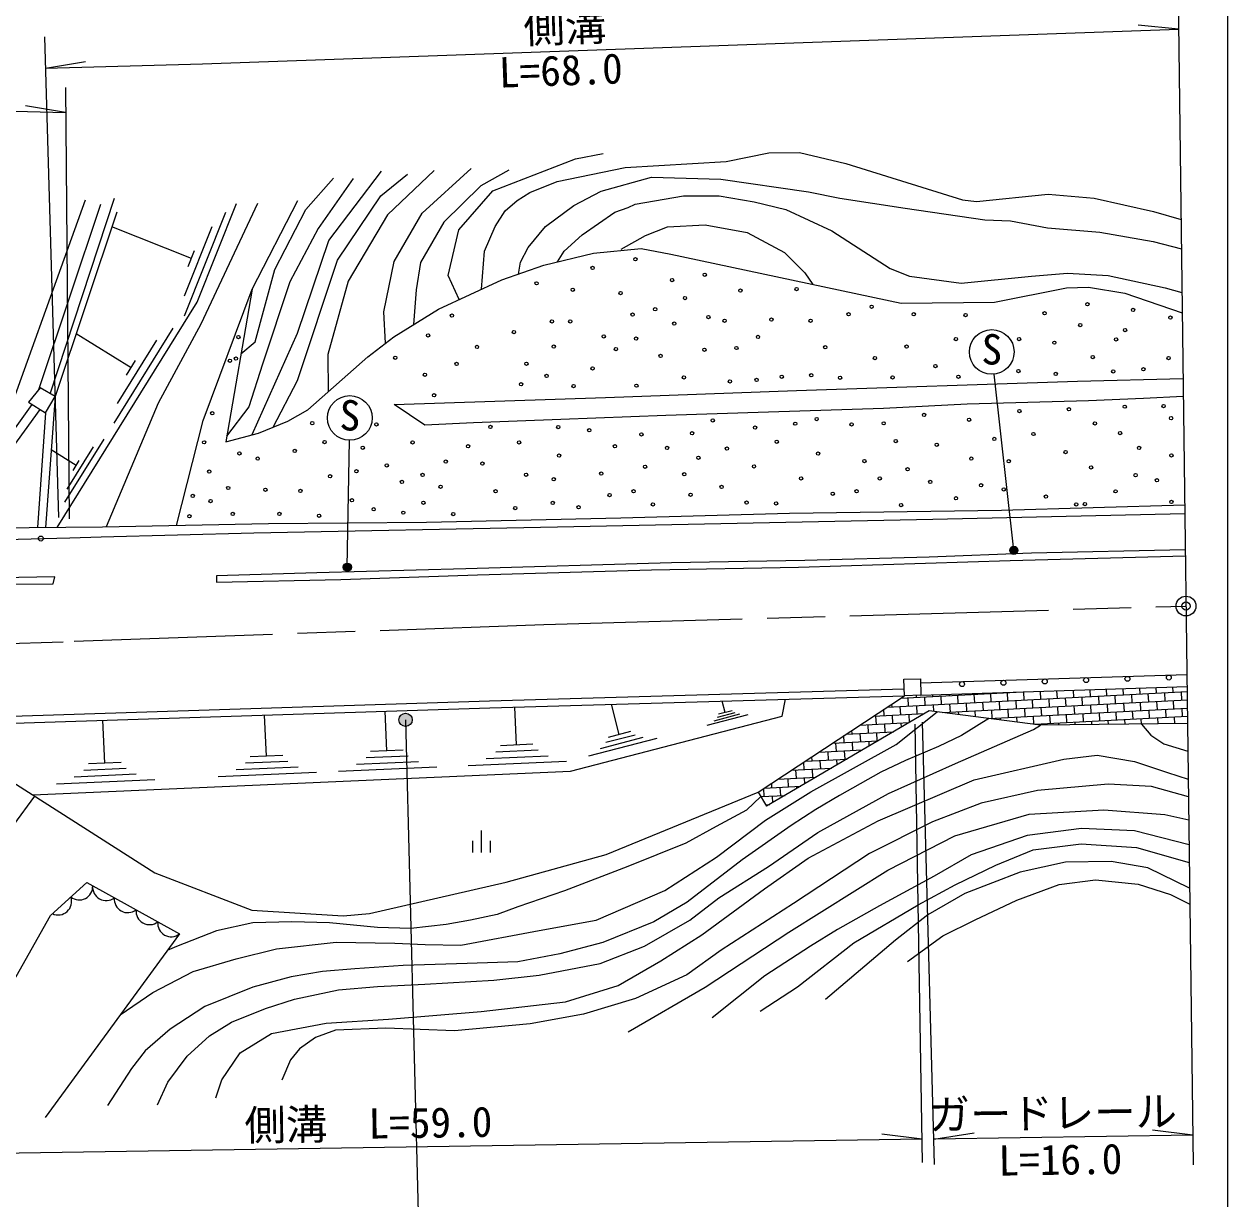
# Model space of a CAD drawing. Units: millimetres at full size, sheet at 1:1000; details may follow other scales. Extents: x 40000 to 680000, y 20000 to 380000.
# Drawn here: x 506272 to 579000, y 248389 to 319393 of the extents above; entities that cross this region are included whole.
import ezdxf
from ezdxf.enums import TextEntityAlignment as Align

# ---------------------------------------------------------------- set-up
doc = ezdxf.new("R2010")
doc.units = ezdxf.units.MM
doc.header["$LTSCALE"] = 1000
doc.header["$PDMODE"] = 32
doc.header["$PDSIZE"] = 500
doc.linetypes.add('CHAIN', pattern=[18.5, 12, -1.5, 3.5, -1.5])
for name, color, linetype, lineweight in [('M-BGD', 7, 'Continuous', 25), ('M-BGD-EXST', 7, 'Continuous', 25), ('M-BMK', 2, 'CHAIN', 13), ('M-BMK-OTRS', 5, 'Continuous', 25), ('M-BMK-SRVR', 3, 'Continuous', 25), ('M-STR-HTXT', 7, 'Continuous', 13), ('M-STR-STRC', 7, 'Continuous', 25), ('M-TTL-BAND', 7, 'Continuous', 25)]:
    doc.layers.add(name, color=color, linetype=linetype, lineweight=lineweight)
doc.layers.add('M-OTRS', color=6, linetype='Continuous')
doc.styles.add('ＭＳ ゴシック', font='')
doc.styles.get('ＭＳ ゴシック').set_extended_font_data('MS Gothic')

msp = doc.modelspace()

# ---------------------------------------------------------------- hatches: boundary and pattern name
at = {"layer": 'M-BGD-EXST'}
for points in [[(566285, 287710, -1), (565846, 287471, -1)], [(526019, 286689, -1), (525580, 286450, -1)]]:
    msp.add_hatch(color=256, dxfattribs=at).paths.add_polyline_path(points)
at = {"layer": 'M-STR-STRC'}
msp.add_hatch(color=256, dxfattribs=at).paths.add_polyline_path([(528985, 277129, -0.41421), (529107, 277681, -0.41421), (529660, 277558, -1)])

# ---------------------------------------------------------------- linework, layer by layer
at = {"layer": 'M-BGD'}
for p, q in [((507161, 297307), (510916, 308509)), ((507846, 297054), (511727, 308877)), ((515969, 301755), (518460, 308029)), ((516378, 305224), (511578, 307130)), ((515966, 302967), (517626, 307149)), ((516184, 304736), (516571, 305712)), ((512732, 298618), (509415, 300679)), ((511714, 295277), (515278, 301009)), ((511926, 296470), (514302, 300291)), ((512455, 298172), (513009, 299064)), ((506749, 296411), (486746, 268653)), ((487568, 268888), (507236, 296104)), ((507575, 295891), (507089, 288960)), ((508739, 290490), (511115, 294312)), ((508880, 291285), (510464, 293833)), ((509417, 292717), (507907, 293656)), ((509233, 292420), (509602, 293015)), ((560433, 279575), (576519, 280085)), ((560455, 278825), (576528, 279357)), ((574688, 278959), (574670, 279296)), ((575687, 279011), (575670, 279329)), ((550624, 272980), (559455, 278796)), ((558408, 278106), (576532, 279056)), ((559234, 278650), (566205, 279015)), ((559709, 278174), (559682, 278673)), ((560182, 278700), (560176, 278817)), ((560707, 278226), (560681, 278726)), ((561180, 278752), (561175, 278849)), ((561706, 278279), (561680, 278778)), ((561783, 277782), (576538, 278555)), ((562179, 278804), (562175, 278882)), ((562704, 278331), (562678, 278830)), ((563178, 278857), (563175, 278915)), ((563703, 278383), (563677, 278883)), ((564176, 278909), (564174, 278948)), ((564702, 278436), (564676, 278935)), ((565175, 278961), (565174, 278981)), ((565700, 278488), (565674, 278987)), ((566173, 279014), (566173, 279014)), ((566699, 278540), (566673, 279031)), ((567224, 278067), (567198, 278567)), ((567698, 278593), (567673, 279064)), ((568223, 278120), (568197, 278619)), ((568696, 278645), (568673, 279097)), ((569222, 278172), (569196, 278671)), ((569695, 278697), (569672, 279130)), ((570220, 278224), (570194, 278724)), ((570693, 278750), (570672, 279163)), ((571219, 278277), (571193, 278776)), ((571692, 278802), (571671, 279196)), ((572218, 278329), (572191, 278828)), ((572691, 278854), (572671, 279230)), ((573216, 278381), (573190, 278881)), ((573689, 278907), (573671, 279263)), ((574215, 278434), (574189, 278933)), ((575213, 278486), (575187, 278985)), ((576212, 278538), (576186, 279038)), ((528193, 275476), (528087, 277870)), ((536028, 275823), (535927, 278117)), ((542231, 276454), (541755, 278285)), ((549040, 277892), (548223, 277680)), ((548631, 277786), (548451, 278479)), ((558237, 277596), (558217, 277980)), ((558710, 278122), (558701, 278299)), ((559235, 277649), (559209, 278148)), ((560234, 277701), (560208, 278200)), ((561227, 277853), (561206, 278253)), ((562231, 277806), (562205, 278305)), ((562740, 277660), (562731, 277832)), ((563230, 277858), (563204, 278357)), ((563748, 277531), (563729, 277884)), ((564229, 277910), (564202, 278410)), ((564558, 277427), (576545, 278055)), ((564754, 277437), (564728, 277936)), ((565227, 277963), (565201, 278462)), ((565753, 277489), (565726, 277989)), ((566226, 278015), (566200, 278514)), ((566751, 277542), (566725, 278041)), ((567750, 277594), (567724, 278093)), ((568749, 277647), (568722, 278146)), ((569747, 277699), (569721, 278198)), ((570746, 277751), (570720, 278250)), ((571744, 277804), (571718, 278303)), ((572270, 277330), (572244, 277830)), ((572743, 277856), (572717, 278355)), ((573269, 277383), (573242, 277882)), ((573742, 277908), (573716, 278407)), ((574267, 277435), (574241, 277934)), ((574740, 277961), (574714, 278460)), ((575266, 277487), (575240, 277987)), ((575739, 278013), (575713, 278512)), ((576264, 277540), (576238, 278039)), ((511145, 274721), (511029, 277319)), ((520915, 275154), (520805, 277635)), ((549987, 277638), (547520, 276996)), ((549490, 277676), (547935, 277271)), ((549202, 277768), (548143, 277492)), ((556755, 277018), (559736, 277174)), ((557581, 277562), (560671, 277724)), ((557764, 277071), (557737, 277570)), ((558289, 276598), (558263, 277097)), ((558762, 277123), (558736, 277622)), ((559274, 276903), (559262, 277149)), ((559760, 277188), (559735, 277675)), ((565260, 277337), (565253, 277463)), ((566268, 277208), (566252, 277516)), ((567276, 277079), (567251, 277568)), ((567332, 277072), (576551, 277555)), ((567780, 277027), (567776, 277095)), ((568275, 277121), (568249, 277620)), ((568780, 277038), (568775, 277147)), ((569274, 277173), (569248, 277673)), ((569781, 277048), (569773, 277200)), ((570273, 277226), (570246, 277725)), ((570782, 277059), (570772, 277252)), ((571271, 277278), (571245, 277777)), ((571783, 277069), (571771, 277304)), ((572784, 277080), (572769, 277357)), ((573785, 277090), (573768, 277409)), ((574785, 277101), (574767, 277461)), ((575786, 277111), (575765, 277514)), ((543182, 276424), (541417, 275964)), ((542912, 276632), (541551, 276277)), ((555819, 275968), (555797, 276387)), ((555929, 276474), (558801, 276624)), ((556292, 276493), (556281, 276705)), ((556765, 277018), (556765, 277024)), ((556817, 276020), (556791, 276519)), ((557290, 276545), (557264, 277045)), ((557816, 276072), (557790, 276571)), ((558789, 276617), (558788, 276624)), ((537012, 275867), (535045, 275780)), ((544491, 276208), (540379, 275138)), ((543663, 276271), (541071, 275596)), ((555103, 275930), (557866, 276075)), ((555346, 275442), (555319, 275941)), ((556344, 275494), (556318, 275994)), ((557332, 275761), (557317, 276046)), ((521898, 275197), (519931, 275110)), ((529485, 275156), (526934, 275043)), ((529177, 275520), (527209, 275432)), ((537934, 275153), (534189, 274987)), ((537320, 275503), (534769, 275390)), ((553451, 274842), (555995, 274975)), ((553874, 274864), (553861, 275112)), ((554277, 275386), (556930, 275525)), ((554347, 275390), (554345, 275431)), ((554872, 274917), (554846, 275416)), ((555389, 274619), (555372, 274943)), ((555871, 274969), (555845, 275468)), ((556846, 275475), (556844, 275521)), ((512437, 274401), (509886, 274288)), ((512128, 274764), (510161, 274677)), ((522821, 274484), (519075, 274318)), ((522207, 274834), (519656, 274721)), ((531214, 274479), (525272, 274215)), ((530099, 274806), (526354, 274640)), ((539050, 274826), (533107, 274562)), ((552625, 274298), (555060, 274426)), ((552927, 273813), (552901, 274313)), ((553401, 274339), (553377, 274793)), ((553926, 273866), (553900, 274365)), ((554399, 274391), (554373, 274890)), ((554903, 274334), (554899, 274417)), ((514166, 273723), (508223, 273460)), ((513051, 274051), (509305, 273885)), ((523936, 274156), (517993, 273893)), ((551456, 273235), (551441, 273518)), ((551799, 273754), (554125, 273876)), ((551929, 273761), (551925, 273837)), ((552454, 273288), (552428, 273787)), ((553446, 273477), (553427, 273839)), ((550624, 272980), (551131, 272117)), ((550789, 272700), (552254, 272777)), ((550983, 272710), (550957, 273200)), ((550973, 273210), (553189, 273326)), ((551503, 272335), (551482, 272736)), ((551981, 272762), (551955, 273262)), ((552960, 273192), (552954, 273314)), ((551074, 272214), (551319, 272227)), ((533913, 269333), (533913, 270661)), ((533380, 269333), (533380, 270030)), ((534447, 269333), (534447, 270030))]:
    msp.add_line(p, q, dxfattribs=at)
for points in [[(532561, 302750), (531886, 304195), (532543, 306956), (534584, 309322), (539588, 311239), (541251, 311574)], [(533903, 303369), (534092, 305660), (534732, 307168), (535344, 308096), (536055, 308732), (536825, 309220), (538484, 309881), (542580, 310721), (548693, 311093), (551269, 311610), (553127, 311631), (555911, 310972), (562974, 308777), (563801, 308667), (568141, 309112), (570922, 308868), (574508, 308073), (576169, 307576)], [(528098, 300100), (527997, 302006), (528627, 305039), (530317, 307970), (533279, 310666)], [(535549, 310569), (533859, 309617), (531632, 307419), (530223, 304992), (529954, 303337), (529793, 301233)], [(526147, 310051), (524048, 307034), (522322, 303815), (520683, 298843), (519849, 296257), (518510, 294493)], [(519375, 299464), (520223, 300194), (521431, 304562), (523300, 308183), (524968, 310080)], [(520061, 294579), (522782, 300711), (524680, 306315), (527872, 310511)], [(521320, 295039), (522794, 297860), (525215, 305118), (527819, 309021), (529434, 310327)], [(531048, 310535), (528237, 307855), (525842, 303849), (524618, 299426), (524639, 297161)], [(536138, 304284), (536269, 304998), (536727, 305891), (537771, 307158), (539481, 308433), (541140, 309304), (544182, 310133), (548362, 310011), (553665, 309263), (555562, 308866), (559494, 308263), (564319, 307553), (565857, 307491), (568097, 307072), (571267, 306814), (574490, 306245), (576191, 305807)], [(469809, 289315), (472587, 290293), (483917, 291335), (492340, 292033), (502439, 292970), (504336, 293132), (509975, 308778)], [(508276, 288972), (516736, 302582), (519107, 308554)], [(520373, 308558), (516958, 301259), (514365, 296488), (511231, 289002)], [(515475, 289085), (517086, 295440), (520054, 303364), (522811, 308729)], [(538500, 305017), (538895, 305663), (539984, 306646), (541952, 308031), (542763, 308316), (543180, 308506), (546115, 309020), (548263, 309016), (550388, 308652), (552289, 308186), (555074, 306903), (558598, 304623), (559757, 304157), (562888, 303735), (567128, 304160), (569316, 304334), (571757, 304200), (575216, 303452), (576225, 303168)], [(576389, 290326), (565312, 290004), (552518, 289807), (542318, 289541), (530574, 289276), (521033, 289193), (511000, 288997), (502120, 288913), (492228, 288563), (482267, 288493), (480959, 288380), (477356, 288548), (469963, 289319), (469809, 289315), (469300, 308349)], [(511877, 308025), (508141, 296877), (507566, 288965)], [(542348, 305794), (543807, 306615), (545146, 307144), (547423, 307265), (549951, 306800), (552206, 305593), (553441, 304353), (553931, 303660)], [(520054, 303364), (518451, 294150), (520427, 294677), (522214, 295401), (523412, 296082), (527042, 299275), (528606, 300497), (531307, 302172), (535133, 303936), (537678, 304816), (540669, 305545), (543544, 305820), (545351, 305479), (559250, 302532), (564890, 302581), (569257, 303454), (570572, 303498), (572782, 303134), (576241, 301943)], [(528632, 296393), (541403, 296819), (552944, 297245), (569922, 297806), (576291, 297974)], [(576305, 296886), (573906, 296759), (570569, 296632), (563255, 296417), (558191, 296155), (551235, 295941), (545042, 295742), (538698, 295496), (533419, 295289), (530479, 295146), (528632, 296393)], [(509040, 288347), (510934, 288399), (520161, 288652), (538497, 289016), (561179, 289461), (576395, 289815)], [(469808, 288031), (478317, 287645), (488007, 287616), (501227, 288133), (509040, 288347)], [(576423, 287615), (567142, 287407), (560960, 287167), (553448, 286970), (545390, 286828), (532954, 286469), (523968, 286229), (517895, 286055)], [(517895, 286053), (517906, 285671), (525414, 285824), (533668, 286097), (544183, 286403), (553060, 286566), (565836, 286970), (576428, 287265)], [(470938, 257664), (487160, 268941), (489053, 268696), (501128, 277427), (534399, 278501), (559443, 279223)], [(471182, 257313), (487269, 268496), (489166, 268251), (501272, 277004), (534412, 278074), (559455, 278796)], [(506793, 272807), (539292, 274247), (552062, 277570), (552270, 278589)], [(512080, 259510), (514054, 260865), (516492, 262142), (519078, 262900), (521520, 263498), (525117, 263914), (528670, 263839), (530498, 263765), (532661, 263720), (537388, 264611), (540837, 265235), (544974, 267022), (548110, 269042), (551073, 271276), (553808, 272984), (558955, 275857), (561426, 277828)], [(576557, 277119), (567687, 277026), (560952, 277889), (551131, 272117)], [(564556, 277427), (562907, 276402), (561515, 275724), (559528, 274880), (558029, 274190), (555528, 272775), (554099, 271928), (552622, 270951), (549645, 268881), (546324, 266323), (544311, 265144), (541229, 263895), (538644, 263193), (536108, 262727), (533050, 262620), (529170, 262501), (526253, 262298), (524299, 262131), (522405, 261820), (520095, 261177), (517191, 260011), (515095, 258641), (513584, 257333), (512761, 256273), (511321, 254038)], [(500779, 276648), (514168, 268098), (520037, 265844), (525553, 265494), (527136, 265642), (535399, 267525), (541440, 269207), (550624, 272980)], [(514342, 254080), (514955, 255448), (516120, 257009), (517465, 258245), (518810, 259073), (520852, 259901), (522608, 260470), (525275, 261034), (527629, 261226), (530487, 261370), (534646, 261611), (537397, 261911), (541078, 262609), (543756, 263665), (546486, 265228), (548239, 266585), (551235, 268474), (554225, 270538), (558504, 272896), (562542, 274712), (567250, 276753), (567687, 277026)], [(573778, 277090), (574337, 276413), (575129, 275891), (576578, 275442)], [(517858, 254492), (518218, 255594), (519321, 257225), (521228, 258390), (524514, 259004), (528287, 259258), (533884, 259725), (538979, 260300), (542159, 261296), (544745, 262778), (547225, 264346), (551006, 267131), (553634, 268974), (557874, 271241), (563669, 273725), (569091, 274973), (571110, 275208), (573357, 274827), (575349, 274170), (576600, 273748)], [(576613, 272695), (574375, 273306), (571762, 273459), (567486, 273069), (564092, 272306), (561156, 271187), (557351, 269267), (552750, 266247), (548387, 263429), (546313, 261934), (543208, 260493), (540069, 259560), (536841, 258964), (532276, 258557), (528131, 258709), (525092, 258590), (523887, 258149), (522920, 257454), (522377, 256792), (521834, 255571)], [(506902, 272738), (505623, 271005), (503638, 267878), (502193, 264691), (501133, 261415), (501101, 257848), (501775, 256312), (503110, 253608)], [(550787, 272703), (549920, 271888), (548085, 270898), (546249, 269882), (542747, 268480), (538930, 267002), (536100, 266036), (534846, 265587), (533235, 265231), (531769, 264967), (529642, 264730), (527620, 264794), (524724, 265084), (522438, 265137), (520088, 265085), (517895, 264596), (515488, 263644), (514925, 263401)], [(542764, 258481), (547428, 261184), (552476, 264505), (558461, 268251), (562496, 270324), (566990, 271644), (571505, 271899), (575190, 271623), (576631, 271305)], [(576650, 269794), (573358, 270644), (570163, 270771), (566862, 270346), (563497, 269175), (561261, 267898), (557956, 266107), (555422, 264681), (553782, 263659), (551031, 261868), (547837, 259336)], [(550733, 259740), (552991, 261209), (556398, 263869), (560287, 266169), (562532, 267381), (564981, 268551), (567239, 269488), (570135, 269850), (573485, 269618), (576664, 268723)], [(576683, 267171), (574167, 268405), (571952, 268788), (569183, 268746), (566457, 268129), (563113, 266852), (560871, 265550), (558917, 264021), (554679, 260445)], [(559642, 262744), (561771, 264297), (563731, 265255), (566244, 266447), (568800, 267384), (570993, 267682), (573570, 267405), (575530, 266788), (576696, 266194)], [(501623, 254451), (507867, 265524), (510065, 267516), (515664, 264411), (507544, 253309)]]:
    msp.add_lwpolyline(points, dxfattribs=at)
for points in [[(507245, 297412), (506547, 296538), (507575, 295891), (508141, 296877)], [(471304, 285549), (471304, 285119), (485670, 285306), (495881, 285456), (508021, 285568), (508133, 285980), (493939, 285718), (484348, 285663)], [(559455, 278796), (559426, 279795), (560426, 279824), (560455, 278825)]]:
    msp.add_lwpolyline(points, close=True, dxfattribs=at)
for centre, radius in [((540618, 304657), 100), ((543203, 305178), 100), ((545418, 303919), 100), ((547398, 304242), 100), ((537230, 303724), 100), ((539423, 303334), 100), ((549547, 303287), 100), ((552938, 303373), 100), ((542313, 303138), 100), ((546200, 302834), 100), ((570510, 302460), 100), ((532123, 301776), 100), ((543030, 301836), 100), ((544398, 302161), 100), ((556087, 301854), 100), ((557477, 302310), 100), ((560022, 301852), 100), ((563149, 301809), 100), ((567926, 301917), 100), ((573268, 302113), 100), ((538164, 301424), 100), ((539271, 301424), 100), ((545549, 301293), 100), ((547615, 301681), 100), ((548592, 301464), 100), ((551418, 301529), 100), ((553785, 301464), 100), ((570076, 301201), 100), ((575527, 301657), 100), ((519223, 300474), 100), ((530680, 300577), 100), ((535862, 300773), 100), ((541292, 300512), 100), ((543247, 300382), 100), ((550611, 300487), 100), ((562563, 300355), 100), ((566385, 300355), 100), ((572248, 300333), 100), ((572790, 300897), 100), ((533635, 299882), 100), ((538272, 299905), 100), ((542031, 299753), 100), ((547376, 299706), 100), ((549308, 299815), 100), ((554676, 299858), 100), ((559588, 299899), 100), ((568513, 300138), 100), ((518704, 299041), 100), ((519073, 299177), 100), ((528699, 299222), 100), ((532401, 298858), 100), ((536622, 298863), 100), ((544723, 299340), 100), ((557672, 299207), 100), ((570836, 299270), 100), ((575418, 299205), 100), ((530489, 298197), 100), ((537838, 298125), 100), ((540618, 298581), 100), ((553829, 298165), 100), ((561325, 298727), 100), ((566341, 298423), 100), ((568600, 298250), 100), ((572074, 298402), 100), ((573898, 298532), 100), ((536296, 297626), 100), ((539467, 297518), 100), ((543269, 297539), 100), ((546138, 298035), 100), ((548918, 297797), 100), ((550524, 297883), 100), ((552048, 298078), 100), ((555566, 298013), 100), ((558741, 298033), 100), ((562715, 298076), 100), ((531045, 296964), 100), ((566406, 296002), 100), ((569398, 296113), 100), ((572767, 296270), 100), ((575112, 296303), 100), ((517639, 295875), 100), ((523677, 295273), 100), ((527557, 295193), 100), ((547874, 295436), 100), ((552865, 295242), 100), ((554155, 295522), 100), ((556267, 295198), 100), ((558203, 295263), 100), ((560641, 295769), 100), ((563359, 295476), 100), ((570967, 295262), 100), ((575562, 295575), 100), ((534443, 295051), 100), ((538542, 295036), 100), ((540413, 294845), 100), ((543571, 294597), 100), ((546626, 294662), 100), ((550434, 295006), 100), ((567247, 294618), 100), ((572488, 294673), 100), ((517147, 294115), 100), ((524428, 294126), 100), ((526736, 293784), 100), ((529744, 294108), 100), ((533092, 293877), 100), ((536178, 294109), 100), ((541970, 293876), 100), ((545120, 293780), 100), ((548734, 293737), 100), ((551746, 294146), 100), ((558934, 294188), 100), ((561413, 293964), 100), ((564888, 294319), 100), ((573636, 293774), 100), ((519278, 293443), 100), ((520384, 293129), 100), ((522623, 293593), 100), ((538597, 293317), 100), ((547013, 293179), 100), ((554241, 293437), 100), ((563498, 293130), 100), ((569191, 293526), 100), ((575591, 293324), 100), ((517461, 292351), 100), ((526354, 292365), 100), ((528184, 292720), 100), ((531751, 292948), 100), ((533965, 292826), 100), ((543787, 292641), 100), ((550369, 292663), 100), ((557041, 292984), 100), ((559644, 292490), 100), ((565762, 292973), 100), ((570735, 292595), 100), ((524756, 292066), 100), ((529099, 291724), 100), ((530345, 292143), 100), ((536601, 292158), 100), ((538269, 291884), 100), ((541137, 292225), 100), ((546153, 292190), 100), ((553209, 291932), 100), ((557966, 291931), 100), ((561012, 291726), 100), ((573419, 292130), 100), ((574707, 291820), 100), ((516465, 290877), 100), ((518608, 291355), 100), ((520848, 291245), 100), ((522965, 291177), 100), ((531437, 291433), 100), ((534758, 291162), 100), ((541642, 290929), 100), ((543098, 291158), 100), ((546540, 290943), 100), ((548412, 291416), 100), ((555127, 291006), 100), ((556568, 291157), 100), ((564085, 291525), 100), ((565453, 291268), 100), ((568004, 290840), 100), ((572209, 291153), 100), ((517543, 290563), 100), ((526081, 290618), 100), ((530399, 290464), 100), ((535946, 290138), 100), ((538215, 290451), 100), ((539771, 290192), 100), ((544260, 290362), 100), ((549917, 290470), 100), ((551703, 290427), 100), ((559257, 290318), 100), ((562572, 290738), 100), ((569835, 290363), 100), ((570362, 290378), 100), ((575591, 290518), 100), ((516260, 289649), 100), ((518882, 289785), 100), ((521695, 289785), 100), ((524098, 289676), 100), ((527392, 290073), 100), ((529184, 289864), 100), ((532202, 289782), 100), ((507287, 288299), 150), ((575430, 279900), 150), ((562937, 279504), 150), ((565436, 279584), 150), ((567934, 279663), 150), ((570433, 279742), 150), ((572932, 279821), 150)]:
    msp.add_circle(centre, radius, dxfattribs=at)
for centre, start, end in [((509606, 267270), 231.1053, 3.6085), ((511224, 267230), 173.60669, 308.36696), ((508330, 266365), 244.79868, 19.55895), ((512536, 266503), 173.60669, 308.36696), ((513848, 265775), 173.60669, 308.36696), ((515159, 265048), 173.60669, 308.36696)]:
    msp.add_arc(centre, 812, start, end, dxfattribs=at)
at = {"layer": 'M-BGD-EXST'}
for p, q in [((566066, 287590), (564881, 298236)), ((525800, 286570), (525928, 294239))]:
    msp.add_line(p, q, dxfattribs=at)
for centre, radius in [((564732, 299577), 1350), ((525951, 295589), 1350), ((566066, 287590), 250), ((525800, 286570), 250)]:
    msp.add_circle(centre, radius, dxfattribs=at)
at = {"layer": 'M-BMK'}
msp.add_lwpolyline([(467905, 281538), (472105, 281402), (476898, 281315), (496645, 281690), (509290, 282088), (537667, 283106), (576466, 284219)], dxfattribs=at)
at = {"layer": 'M-BMK-OTRS'}
msp.add_line((575991, 321524), (576896, 250446), dxfattribs=at)
at = {"layer": 'M-BMK-SRVR'}
msp.add_circle((576466, 284219), 600, dxfattribs=at)
at = {"layer": 'M-OTRS'}
msp.add_point((576466, 284219), dxfattribs=at)
at = {"layer": 'M-STR-HTXT'}
for p, q in [((576023, 319077), (573581, 319333)), ((507504, 318619), (508355, 289578)), ((507559, 316718), (509980, 317130)), ((508768, 315560), (508987, 289496)), ((508781, 314053), (506359, 314457)), ((561278, 250461), (560556, 277211)), ((560555, 250588), (560099, 277084)), ((561237, 252008), (563661, 252392)), ((576873, 252249), (574437, 252554)), ((560530, 251997), (501041, 251080)), ((560530, 251997), (558094, 252302)), ((576873, 252249), (561237, 252008))]:
    msp.add_line(p, q, dxfattribs=at)
for points in [[(507559, 316718), (517059, 316996), (524444, 317256), (576023, 319077)], [(469119, 315107), (481907, 314748), (508781, 314053)]]:
    msp.add_lwpolyline(points, dxfattribs=at)
at = {"layer": 'M-STR-STRC'}
msp.add_line((529322, 277344), (530114, 246071), dxfattribs=at)
msp.add_circle((529322, 277344), 400, dxfattribs=at)
at = {"layer": 'M-TTL-BAND'}
msp.add_line((579000, 20000), (579000, 370000), dxfattribs=at)

# ---------------------------------------------------------------- texts
at = {"layer": 'M-BGD-EXST', "style": 'ＭＳ ゴシック'}
for p in [(564077, 298285), (525296, 294297)]:
    msp.add_text('S', height=1833, rotation=358.508, dxfattribs=at).set_placement(p, align=Align.BOTTOM_LEFT)
at = {"layer": 'M-STR-HTXT', "style": 'ＭＳ ゴシック'}
for s, rotation, p in [('側溝', 2.023, (536494, 317681)), ('L=68.0', 2.023, (535009, 314998)), ('ガードレール', 0.883, (560943, 252004)), ('側溝  L=59.0', 0.883, (519609, 251367)), ('L=16.0', 0.883, (565159, 249244))]:
    msp.add_text(s, height=1833, rotation=rotation, dxfattribs=at).set_placement(p, align=Align.BOTTOM_LEFT)

doc.saveas('drawing.dxf')
